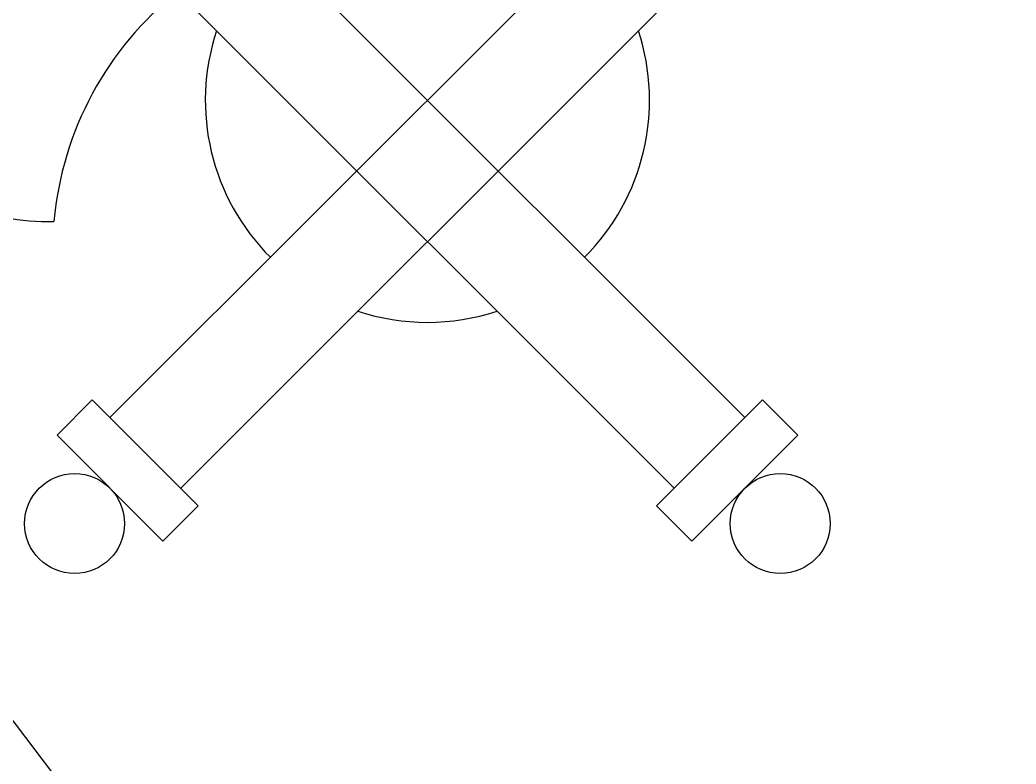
# Model space of a CAD drawing. Header units: metres. Extents: x -2293 to -1333, y 0 to 2180.
# Drawn here: x -1848 to -1760.3, y 1618.2 to 1683.7 of the extents above; entities that cross this region are included whole.
import ezdxf

# ---------------------------------------------------------------- set-up
doc = ezdxf.new("R2010")
doc.units = ezdxf.units.M
doc.layers.add('3', color=3, linetype='Continuous')

msp = doc.modelspace()

# ---------------------------------------------------------------- linework, layer by layer
at = {"layer": '3'}
for p, q in [((-2212.86, 2100), (-1412.86, 1050)), ((-1784.17, 1648.69), (-1843.46, 1707.98)), ((-1840.09, 1648.69), (-1780.79, 1707.98)), ((-1790.39, 1642.46), (-1846.57, 1698.64)), ((-1833.86, 1642.46), (-1777.68, 1698.64)), ((-1841.64, 1650.24), (-1844.75, 1647.13)), ((-1841.64, 1650.24), (-1832.31, 1640.91)), ((-1782.61, 1650.24), (-1791.95, 1640.91)), ((-1782.61, 1650.24), (-1779.5, 1647.13)), ((-1844.75, 1647.13), (-1835.42, 1637.8)), ((-1779.5, 1647.13), (-1788.84, 1637.8)), ((-1832.31, 1640.91), (-1835.42, 1637.8)), ((-1791.95, 1640.91), (-1788.84, 1637.8))]:
    msp.add_line(p, q, dxfattribs=at)
for centre in [(-1843.2, 1639.35), (-1781.06, 1639.35)]:
    msp.add_circle(centre, 4.4, dxfattribs=at)
for centre, radius, start, end in [((-1845.54, 1687.24), 21.27, 178.6, 271.4), ((-1816.02, 1663.41), 29.11, 128.46, 174.94), ((-1812.13, 1676.64), 19.56, 161.74, 225), ((-1812.13, 1676.64), 19.56, 315, 18.26), ((-1812.13, 1676.64), 19.56, 251.74, 288.26)]:
    msp.add_arc(centre, radius, start, end, dxfattribs=at)

doc.saveas('drawing.dxf')
